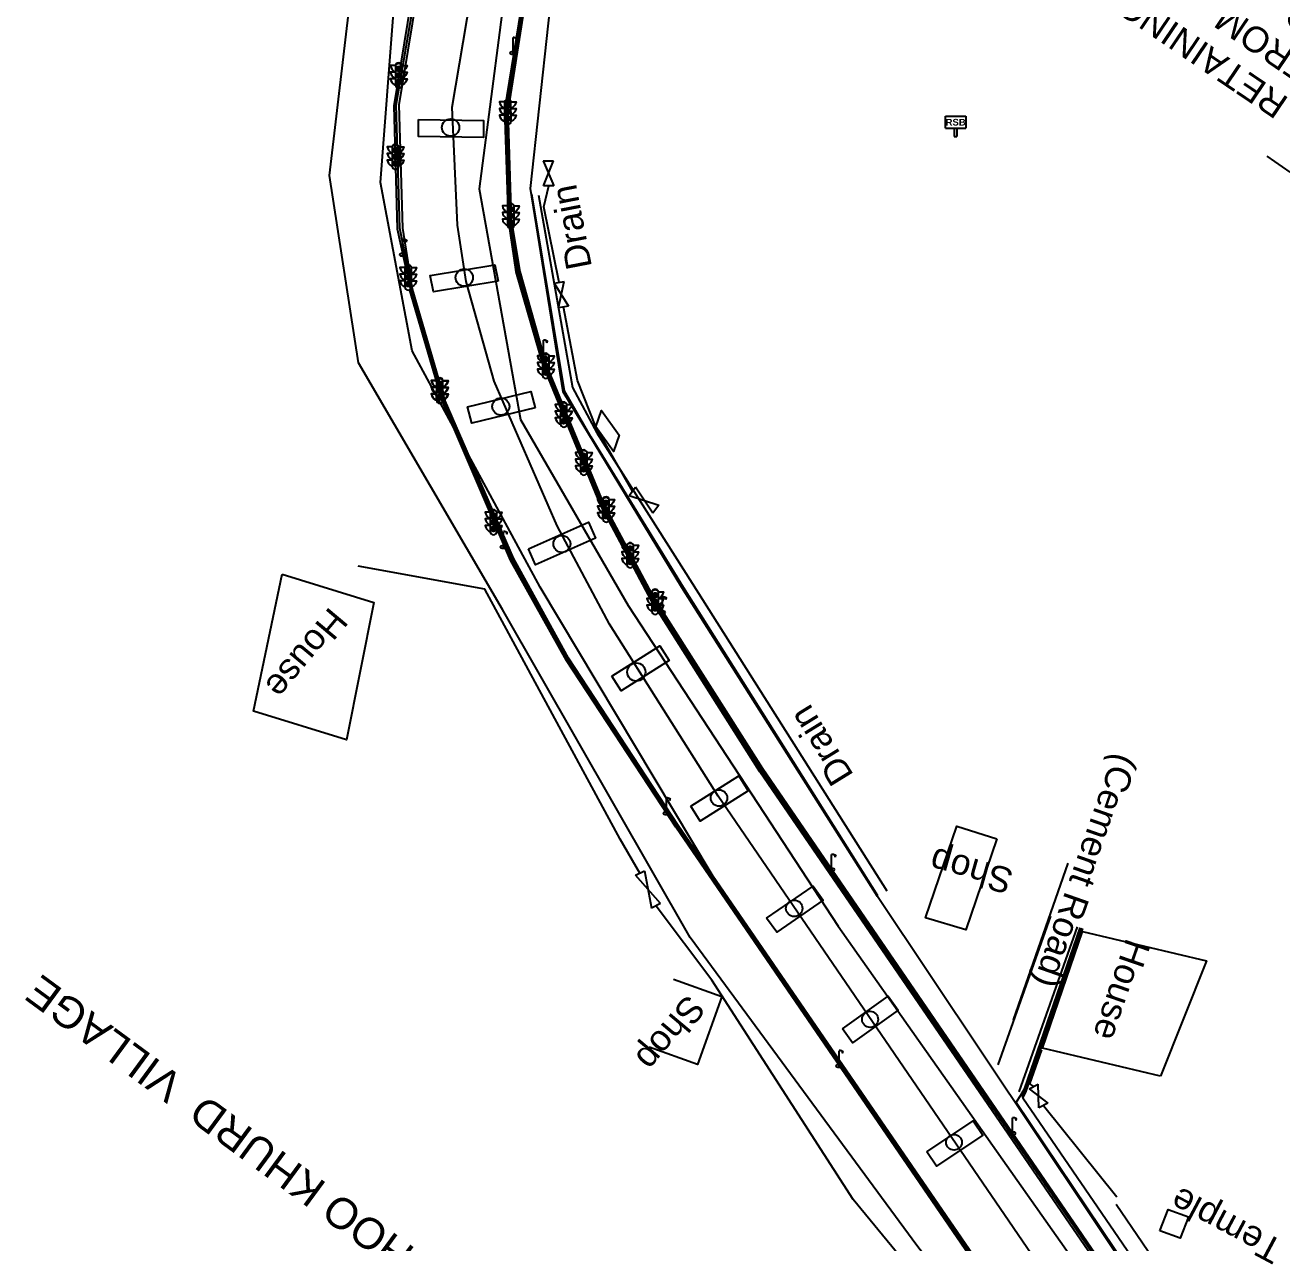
# Model space of a CAD drawing. Header units: metres. Extents: x 644418 to 1306172, y 3366650 to 6747308.
# Drawn here: x 661191 to 661313.6, y 3367580.5 to 3367699.3 of the extents above; entities that cross this region are included whole.
import ezdxf
from ezdxf.enums import TextEntityAlignment as Align

# ---------------------------------------------------------------- set-up
doc = ezdxf.new("R2010")
doc.units = ezdxf.units.M
doc.header["$MEASUREMENT"] = 0
for name, color, linetype in [('BRIDGE_PARAPET', 7, 'Continuous'), ('COMMERCIAL_BLD_PUC', 251, 'Continuous'), ('COMPOUND_WALL', 251, 'Continuous'), ('DRAIN_BOTTOM', 5, 'Continuous'), ('DRAIN_TOP', 5, 'Continuous'), ('Gate', 251, 'Continuous'), ('GRILL', 251, 'Continuous'), ('LAMP_POST', 7, 'Continuous'), ('NAME_BOARD', 251, 'Continuous'), ('PIER_OR_ABUTMENT', 7, 'Continuous'), ('RELIGIOUS_PLACE', 251, 'Continuous'), ('RESIDENTIAL_BL_PUC', 251, 'Continuous'), ('RESIDENTIAL_BL_SEMI', 251, 'Continuous'), ('Sign Board', 251, 'Continuous'), ('SIGNAL_POST', 8, 'Continuous'), ('SUB_ROAD_CENTRE', 34, 'Continuous'), ('SUB_ROAD_EDGE', 34, 'Continuous'), ('TOPO_GATE', 251, 'Continuous'), ('TOPO_TEXT', 251, 'Continuous'), ('Village Name', 7, 'Continuous')]:
    doc.layers.add(name, color=color, linetype=linetype)
doc.layers.add('PROPOSED RETAINING WALL', color=154, linetype='Continuous', lineweight=30)
doc.styles.add('NB', font='swissbo.ttf', dxfattribs={"height": 1.5})
doc.styles.get("Standard").update_dxf_attribs({"font": 'arial.ttf'})
doc.styles.add('Vill txt', font='arial.ttf', dxfattribs={"height": 3})
doc.dimstyles.new('ISO-25', dxfattribs={"dimtxt": 2.5, "dimasz": 2.5, "dimexe": 1.25, "dimexo": 0.625, "dimtad": 1, "dimtxsty": 'Standard', "dimcen": 2.5, "dimadec": 0, "dimazin": 0, "dimtfac": 1, "dimtmove": 0, "dimatfit": 3, "dimfxl": 1, "dimarcsym": 0})

# ---------------------------------------------------------------- blocks, each defined once
blk = doc.blocks.new('GT')
at = {"layer": 'Gate'}
for p, q in [((-0.5, -0.5), (-0.5, 0.5)), ((-0.5, 0.5), (0.5, -0.5)), ((0.5, 0.5), (0.5, -0.5))]:
    blk.add_line(p, q, dxfattribs=at)
blk.add_lwpolyline([(0.5, 0.5), (-0.5, -0.5)], dxfattribs=at)
blk = doc.blocks.new('LP')
for points in [[(0, 0), (0, 1.5)], [(0.25, 1.35), (0.44, 1.35)]]:
    blk.add_lwpolyline(points)
for centre, radius, start, end in [((0.07, 0.99), 0.519, 57.6425, 97.3165), ((0.34, 1.33), 0.094, 11.7012, 168.0476)]:
    blk.add_arc(centre, radius, start, end)
blk.add_ellipse((0.35, 1.36), major_axis=(0.0017, 0.0438), ratio=0.461056, start_param=1.74022, end_param=4.575836)
at = {"extrusion": (0, 0, -1)}
blk.add_ellipse((0, 0.01), major_axis=(0.308, 0), ratio=0.400495, dxfattribs=at)
blk = doc.blocks.new('RSB')
at = {"layer": 'Sign Board'}
for p, q in [((-0.98, 0.82), (-0.98, 1.98)), ((-0.98, 1.98), (0.98, 1.98)), ((0.98, 1.98), (0.98, 0.82)), ((-0.98, 0.82), (0.98, 0.82)), ((-0.13, 0.82), (-0.13, 0)), ((-0.13, 0), (0.13, 0)), ((0.13, 0.82), (0.13, 0))]:
    blk.add_line(p, q, dxfattribs=at)
at = {"layer": 'Sign Board', "style": 'NB', "width": 1.025371}
blk.add_text('RSB', height=0.65, dxfattribs=at).set_placement((0, 1.4), align=Align.MIDDLE)
blk = doc.blocks.new('SIG')
for color, points in [(1, [(-0.22, 0.42, 0.180295), (-0.01, 0.33, -0.00255), (0.01, 0.33, -0.00255), (0.02, 0.33, 0.180295), (0.23, 0.42, -0.002654), (0.25, 0.44, 0.184495), (0.33, 0.65, 1.000001), (-0.32, 0.65, 0.184495), (-0.24, 0.44, -0.002654)]), (2, [(0.23, -0.23, -0.002654), (0.25, -0.21, 0.184495), (0.33, 0.01, 1.000001), (-0.32, 0.01, 0.184495), (-0.24, -0.21, -0.002654), (-0.22, -0.23, 0.180295), (-0.01, -0.32, -0.00255), (0.01, -0.32, -0.00255), (0.02, -0.32, 0.180295)]), (3, [(0.23, -0.88, -0.002654), (0.25, -0.86, 0.184495), (0.33, -0.64, 1.000001), (-0.32, -0.64, 0.184495), (-0.24, -0.86, -0.002654), (-0.22, -0.88, 0.395599)])]:
    blk.add_hatch(color=color).paths.add_polyline_path(points)
for p, q in [((-0.31, 0.98), (-0.32, -0.9)), ((0.33, -0.9), (0.32, 0.98))]:
    blk.add_line(p, q)
for points in [[(-0.31, 0.98), (-0.81, 0.98, 0.198758), (-0.42, 0.41, 0.003814), (-0.31, 0.39, 0.003814)], [(-0.31, 0.33), (-0.81, 0.33, 0.198758), (-0.42, -0.23, 0.003727), (-0.32, -0.26, 0.003727)], [(0.32, 0.98), (0.82, 0.98, -0.198758), (0.44, 0.41, -0.003814), (0.32, 0.39, -0.003814)], [(0.32, 0.33), (0.82, 0.33, -0.198758), (0.44, -0.23, -0.003727), (0.33, -0.26, -0.003727)], [(-0.32, -0.32), (-0.81, -0.32, 0.198758), (-0.42, -0.88, 0.003639), (-0.32, -0.9)], [(0.33, -0.32), (0.82, -0.32, -0.198758), (0.44, -0.88, -0.003639), (0.33, -0.9)]]:
    blk.add_lwpolyline(points, format="xyb")
for centre, radius, start, end in [((0.01, 0.91), 0.324, 12.4049, 167.5951), ((0.01, 0.81), 0.357, 27.7578, 152.2422), ((0.01, -0.9), 0.324, 181.4572, 358.5428)]:
    blk.add_arc(centre, radius, start, end)

msp = doc.modelspace()

# ---------------------------------------------------------------- linework, layer by layer
at = {"layer": 'BRIDGE_PARAPET', "linetype": 'Continuous'}
for points in [[(661393.634, 3367955.718, 277.752), (661362.19, 3367910.569, 279.541), (661331.305, 3367866.073, 281.358), (661317.799, 3367846.869, 281.744), (661316.599, 3367845.024, 281.838), (661288.314, 3367804.445, 281.913), (661284.716, 3367799.18, 281.919), (661258.579, 3367761.511, 281.794), (661247.045, 3367744.448, 281.614), (661238.994, 3367730.801, 281.196), (661233.755, 3367720.339, 280.903), (661229.66, 3367707.682, 280.622), (661226.979, 3367691.404, 280.112), (661227.308, 3367679.408, 279.746), (661228.623, 3367673.46, 279.563), (661231.834, 3367662.536, 279.174), (661238.475, 3367647.123, 278.543), (661243.869, 3367637.373, 278.109), (661254.542, 3367621.073, 277.414), (661285.184, 3367576.397, 275.581)], [(661285.3051, 3367576.5252, 275.584), (661254.6631, 3367621.2012, 277.417), (661243.9901, 3367637.5012, 278.112), (661238.5961, 3367647.2512, 278.546), (661231.9551, 3367662.6642, 279.177), (661228.7441, 3367673.5882, 279.566), (661227.57, 3367679.445, 279.733), (661227.22, 3367691.452, 280.123), (661229.966, 3367707.624, 280.618), (661234.012, 3367720.29, 280.919), (661239.17, 3367730.628, 281.193), (661247.28, 3367744.309, 281.644), (661258.733, 3367761.395, 281.797), (661284.976, 3367798.97, 281.907), (661288.593, 3367804.363, 281.91), (661316.736, 3367844.864, 281.844), (661318.014, 3367846.68, 281.741), (661331.484, 3367865.892, 281.363), (661362.412, 3367910.412, 279.534), (661393.896, 3367955.604, 277.745)], [(661402.44, 3367950.403, 277.68), (661370.986, 3367905.191, 279.556), (661339.861, 3367860.564, 281.34), (661324.108, 3367837.765, 281.858), (661303.929, 3367808.824, 281.91), (661296.109, 3367797.41, 281.935), (661266.985, 3367755.747, 281.951), (661255.8565, 3367738.9405, 281.547), (661248.7465, 3367726.8715, 281.093), (661243.8168, 3367716.608, 280.685), (661240.1338, 3367704.873, 280.21), (661237.9108, 3367690.825, 279.62), (661238.2068, 3367680.176, 279.257), (661239.0428, 3367675.175, 279.122), (661241.6438, 3367666.026, 278.836), (661247.2762, 3367652.4159, 278.4116), (661252.1499, 3367643.2257, 278.0291), (661262.7949, 3367626.5368, 277.364), (661314.433, 3367551.392, 274.247), (661330.948, 3367527.324, 273.413), (661356.6081, 3367489.5921, 271.993), (661390.365, 3367440.158, 270.289), (661406.95, 3367415.797, 269.378), (661407.0561, 3367415.8794, 269.392)], [(661407.0561, 3367415.8794, 269.392), (661390.548, 3367440.318, 270.275), (661356.754, 3367489.706, 271.996), (661331.0691, 3367527.4522, 273.416), (661314.5541, 3367551.5202, 274.25), (661262.916, 3367626.665, 277.367), (661252.297, 3367643.307, 278.03), (661247.425, 3367652.48, 278.412), (661241.79, 3367666.069, 278.836), (661239.189, 3367675.218, 279.122), (661238.353, 3367680.219, 279.257), (661238.057, 3367690.868, 279.62), (661240.28, 3367704.916, 280.21), (661243.963, 3367716.651, 280.685), (661248.874, 3367726.78, 281.09), (661255.984, 3367738.849, 281.544), (661267.158, 3367755.549, 281.779), (661296.416, 3367797.228, 281.935), (661304.188, 3367808.671, 281.872), (661324.349, 3367837.714, 281.75), (661340.164, 3367860.44, 281.346), (661371.204, 3367905.088, 279.559), (661402.571, 3367950.347, 277.679)]]:
    msp.add_polyline3d(points, dxfattribs=at)
at = {"layer": 'COMMERCIAL_BLD_PUC', "linetype": 'Continuous'}
msp.add_polyline3d([(661285.777, 3367619.907, 270.943), (661282.749, 3367611.011, 271.831), (661278.835, 3367612.191, 270.674), (661281.8765, 3367621.1266, 270.674)], close=True, dxfattribs=at)
msp.add_polyline3d([(661254.2698, 3367606.1947, 269.896), (661258.9771, 3367604.509, 269.896), (661256.604, 3367597.882, 268.958), (661251.8967, 3367599.5677, 268.958)], dxfattribs=at)
at = {"layer": 'COMPOUND_WALL', "linetype": 'Continuous'}
for points in [[(661243.126, 3367674.162, 269.702), (661241.611, 3367681.539, 269.472), (661242.101, 3367683.588, 270.056)], [(661250.247, 3367653.794, 269.922), (661246.689, 3367660.089, 269.922), (661244.885, 3367664.589, 269.731), (661243.547, 3367671.798, 269.711)], [(661250.987, 3367616.553, 268.022), (661249.058, 3367619.86, 269.328), (661235.876, 3367644.234, 269.527), (661223.519, 3367646.504, 269.102)], [(661292.72, 3367617.524, 268.72), (661287.369, 3367602.244, 269.098)], [(661276.29, 3367579.226, 268.051), (661271.793, 3367584.723, 267.817), (661258.013, 3367606.107, 268.397), (661252.582, 3367613.339, 268.072)], [(661289.392, 3367595.742, 269.162), (661289.013, 3367595.99, 269.409), (661290.162, 3367599.3, 269.316)], [(661290.323, 3367593.885, 269.32), (661297.497, 3367584.984, 269.393)], [(661297.417, 3367584.258, 269.386), (661302.55, 3367576.708, 269.103)]]:
    msp.add_polyline3d(points, dxfattribs=at)
at = {"layer": 'DRAIN_BOTTOM', "linetype": 'Continuous'}
for points in [[(661288.192, 3367594.825, 267.586), (661288.4714, 3367595.3549, 267.55), (661293.994, 3367611.202, 267.587)], [(661294.08, 3367611.17, 267.59), (661288.5601, 3367595.24, 267.559), (661288.2714, 3367594.6801, 267.565)]]:
    msp.add_polyline3d(points, dxfattribs=at)
at = {"layer": 'DRAIN_TOP', "linetype": 'Continuous'}
for points in [[(661274.193, 3367614.317, 268.283), (661255.239, 3367644.415, 268.561), (661246.2176, 3367659.0682, 268.57), (661243.629, 3367663.578, 268.58), (661240.4319, 3367682.8051, 268.663)], [(661241.083, 3367682.664, 268.642), (661244.416, 3367663.908, 268.591), (661246.781, 3367659.488, 268.556), (661256.086, 3367644.817, 268.576), (661275.055, 3367614.832, 268.288)], [(661293.884, 3367611.206, 267.705), (661288.45, 3367595.464, 267.897), (661288.095, 3367594.857, 267.892), (661287.6783, 3367594.1913, 267.968), (661300.113, 3367575.671, 267.845)], [(661300.886, 3367576.21, 267.842), (661288.315, 3367594.589, 267.91), (661288.656, 3367595.295, 267.91), (661294.157, 3367611.147, 267.742)]]:
    msp.add_polyline3d(points, dxfattribs=at)
at = {"layer": 'GRILL', "linetype": 'Continuous'}
for points in [[(661390.678, 3367440.293, 270.276), (661356.804, 3367489.773, 271.998), (661331.052, 3367527.333, 273.398), (661314.459, 3367551.433, 274.241), (661293.673, 3367581.894, 275.485), (661262.978, 3367626.706, 277.368), (661252.396, 3367643.333, 278.03), (661247.471, 3367652.56, 278.411), (661241.864, 3367666.119, 278.846), (661239.297, 3367675.24, 279.124), (661238.467, 3367680.277, 279.259), (661238.146, 3367690.853, 279.618), (661240.357, 3367704.906, 280.208), (661244.064, 3367716.582, 280.687), (661248.986, 3367726.731, 281.097), (661256.072, 3367738.774, 281.531), (661266.889, 3367755.466, 281.789), (661285.165, 3367778.523, 282.081), (661290.898, 3367786.849, 282.107)], [(661322.617, 3367521.577, 273.404), (661306.14, 3367545.591, 274.324), (661285.092, 3367576.314, 275.578), (661254.478, 3367621.021, 277.413), (661243.82, 3367637.288, 278.11), (661238.382, 3367647.062, 278.55), (661231.733, 3367662.54, 279.181), (661228.56, 3367673.422, 279.57)]]:
    msp.add_polyline3d(points, dxfattribs=at)
at = {"layer": 'PIER_OR_ABUTMENT', "linetype": 'Continuous'}
for points in [[(661229.384, 3367690.062, 277.518), (661235.738, 3367689.974, 277.506), (661235.746, 3367688.295, 277.485), (661229.392, 3367688.383, 277.485)], [(661237.167, 3367674.302, 277.011), (661230.857, 3367673.247, 277.031), (661230.545, 3367674.833, 277.022), (661236.855, 3367675.888, 277.022)], [(661240.763, 3367661.932, 276.63), (661234.587, 3367660.436, 276.707), (661234.159, 3367662.033, 276.771), (661240.3355, 3367663.5291, 276.771)], [(661240.115, 3367648.165, 276.159), (661245.966, 3367650.777, 276.187), (661246.655, 3367649.227, 276.155), (661240.8039, 3367646.615, 276.155)], [(661248.249, 3367635.774, 276.354), (661252.914, 3367638.733, 276.363), (661253.824, 3367637.278, 276.342), (661249.159, 3367634.319, 276.342)], [(661255.955, 3367623.084, 275.222), (661260.62, 3367626.043, 275.231), (661261.53, 3367624.588, 275.21), (661256.865, 3367621.629, 275.21)], [(661263.326, 3367612.17, 274.787), (661267.864, 3367615.279, 274.819), (661268.863, 3367613.903, 274.775), (661264.3249, 3367610.7939, 274.775)], [(661270.73, 3367601.349, 274.281), (661275.189, 3367604.54, 274.254), (661276.173, 3367603.176, 274.243), (661271.7139, 3367599.985, 274.243)], [(661278.975, 3367589.35, 273.809), (661283.469, 3367592.4, 273.819), (661284.412, 3367590.998, 273.816), (661279.918, 3367587.948, 273.816)]]:
    msp.add_polyline3d(points, close=True, dxfattribs=at)
for centre, radius in [((661232.531, 3367689.2765, 269.129), 0.8447), ((661233.8605, 3367674.6425, 269.226), 0.8479), ((661237.426, 3367662.0625, 269.199), 0.8352), ((661243.382, 3367648.6635, 269.023), 0.8266), ((661250.6295, 3367636.1645, 268.546), 0.8867), ((661258.6995, 3367623.8785, 268.603), 0.8026), ((661266.0285, 3367613.11, 269.399), 0.8026), ((661273.4275, 3367602.2805, 271.287), 0.7863), ((661281.613, 3367590.291, 271.908), 0.7655)]:
    msp.add_circle(centre, radius, dxfattribs=at)
at = {"layer": 'RELIGIOUS_PLACE', "linetype": 'Continuous'}
msp.add_polyline3d([(661301.692, 3367581.652, 269.805), (661302.507, 3367583.729, 269.802), (661304.472, 3367583.033, 270.354), (661303.657, 3367580.956, 270.354)], close=True, dxfattribs=at)
at = {"layer": 'RESIDENTIAL_BL_PUC', "linetype": 'Continuous'}
for points in [[(661216.113, 3367645.71, 271.202), (661225.044, 3367642.941, 269.513), (661222.385, 3367629.537, 269.464), (661213.3095, 3367632.3508, 269.464)], [(661301.739, 3367596.75, 273.285), (661290.226, 3367599.477, 269.512), (661294.146, 3367610.867, 269.168), (661306.2302, 3367608.0047, 269.168)]]:
    msp.add_polyline3d(points, close=True, dxfattribs=at)
at = {"layer": 'RESIDENTIAL_BL_SEMI', "linetype": 'Continuous'}
msp.add_polyline3d([(661246.689, 3367660.089, 269.922), (661247.239, 3367661.674, 269.891), (661248.947, 3367659.267, 270.521), (661248.3969, 3367657.6817, 270.521)], close=True, dxfattribs=at)
at = {"layer": 'SUB_ROAD_CENTRE', "linetype": 'Continuous'}
msp.add_polyline3d([(661403.05, 3367412.92, 268.555), (661385.601, 3367438.353, 269.534), (661352.437, 3367486.964, 271.293), (661327.003, 3367524.131, 272.658), (661310.255, 3367548.689, 273.524), (661289.135, 3367579.401, 274.793), (661258.601, 3367624.049, 276.618), (661248.026, 3367640.817, 277.255), (661242.915, 3367650.423, 277.622), (661236.774, 3367664.518, 278.167), (661234.052, 3367674.26, 278.524), (661233.21, 3367679.764, 278.653), (661232.692, 3367691.265, 279.023), (661235.203, 3367706.291, 279.541), (661239.146, 3367718.232, 279.93), (661243.878, 3367728.553, 280.286), (661251.765, 3367741.689, 280.776), (661262.56, 3367758.952, 281.024), (661292.38, 3367801.506, 281.042), (661322.112, 3367843.754, 281.02), (661335.63, 3367863.232, 280.566), (661366.69, 3367907.864, 278.798), (661398.18, 3367953.049, 276.986)], dxfattribs=at)
at = {"layer": 'SUB_ROAD_EDGE', "linetype": 'Continuous'}
for points in [[(661399.166, 3367410.158, 268.441), (661381.752, 3367435.982, 269.461), (661348.857, 3367484.068, 271.189), (661322.768, 3367521.94, 272.61), (661306.424, 3367545.734, 273.447), (661285.329, 3367576.576, 274.698), (661254.711, 3367621.193, 276.524), (661244.038, 3367637.523, 277.245), (661238.651, 3367647.258, 277.659), (661232.003, 3367662.629, 278.262), (661228.815, 3367673.506, 278.663), (661227.857, 3367679.472, 278.851), (661227.509, 3367691.475, 279.239), (661230.147, 3367707.518, 279.744), (661234.183, 3367720.075, 280.049), (661239.355, 3367730.567, 280.326), (661247.521, 3367744.184, 280.73), (661259.057, 3367761.372, 280.942), (661288.83, 3367804.208, 280.993), (661318.273, 3367846.513, 280.85), (661331.647, 3367865.7, 280.483), (661362.629, 3367910.249, 278.709), (661394.116, 3367955.542, 276.827)], [(661406.847, 3367415.72, 268.432), (661390.088, 3367440.433, 269.4), (661356.573, 3367489.59, 271.132), (661330.821, 3367527.2, 272.587), (661314.206, 3367551.36, 273.453), (661293.252, 3367581.791, 274.667), (661262.691, 3367626.436, 276.517), (661252.099, 3367643.101, 277.169), (661247.148, 3367652.486, 277.546), (661241.543, 3367666.081, 278.025), (661238.927, 3367675.212, 278.292), (661238.178, 3367680.299, 278.405), (661237.803, 3367690.987, 278.788), (661240.087, 3367705.011, 279.369), (661243.812, 3367716.745, 279.817), (661248.716, 3367726.894, 280.218), (661255.86, 3367739.06, 280.69), (661266.798, 3367755.911, 280.995), (661295.818, 3367797.648, 281.015), (661325.202, 3367839.924, 280.896), (661339.565, 3367860.525, 280.513), (661370.64, 3367905.258, 278.723), (661402.198, 3367950.483, 276.819)], [(661396.091, 3367407.425, 268.065), (661367.069, 3367449.905, 268.09), (661344.516, 3367482.002, 267.864), (661341.615, 3367486.365, 267.86), (661324.333, 3367512.304, 267.816), (661315.956, 3367524.543, 267.662), (661299.143, 3367551.037, 267.888), (661290.486, 3367563.935, 267.914), (661277.976, 3367580.236, 267.917), (661255.884, 3367610.271, 268.282), (661237.585, 3367642.255, 268.534), (661223.545, 3367666.337, 268.738), (661220.711, 3367684.608, 268.804), (661222.84, 3367702.53, 268.946), (661224.589, 3367711.57, 269.067), (661240.872, 3367746.721, 269.3), (661243.525, 3367751.028, 269.207)], [(661398.649, 3367409.821, 268.134), (661369.787, 3367452.162, 268.19), (661344.531, 3367488.728, 267.996), (661326.93, 3367514.379, 267.856), (661301.293, 3367552.592, 267.939), (661280.846, 3367582.764, 267.884), (661259.832, 3367613.404, 268.125), (661241.261, 3367644.439, 268.481), (661228.784, 3367667.508, 268.638), (661225.699, 3367683.907, 268.755), (661227.002, 3367700.862, 268.878), (661229.821, 3367710.434, 268.955), (661244.739, 3367743.404, 269.168), (661247.996, 3367747.332, 269.258), (661253.355, 3367746.261, 269.337)], [(661253.355, 3367746.261, 269.337), (661254.564, 3367743.072, 269.294), (661251.098, 3367737.233, 269.319), (661238.469, 3367707.57, 269.111), (661235.303, 3367683.302, 268.852), (661239.343, 3367660.804, 268.626), (661249.83, 3367642.639, 268.4), (661270.306, 3367611.359, 268.12), (661297.405, 3367572.936, 267.755), (661303.248, 3367564.596, 267.856), (661311.427, 3367556.596, 267.734), (661316.973, 3367548.916, 267.711), (661345.901, 3367505.821, 267.86), (661371.637, 3367468.169, 268.095), (661396.721, 3367431.121, 268.1), (661407.102, 3367415.891, 268.112)], [(661409.905, 3367417.524, 267.982), (661399.448, 3367433.17, 268.064), (661373.952, 3367470.334, 268.049), (661349.821, 3367506.488, 267.822), (661348.85, 3367507.632, 267.825), (661347.363, 3367510.157, 267.84), (661332.39, 3367529.808, 267.831), (661324.433, 3367542.559, 267.786), (661321.158, 3367547.563, 267.808), (661319.516, 3367550.072, 267.836), (661313.972, 3367558.418, 267.806), (661306.546, 3367567.183, 267.858), (661299.923, 3367575.66, 267.74), (661274.167, 3367614.255, 268.01), (661255.074, 3367644.406, 268.377), (661243.514, 3367663.502, 268.58), (661240.327, 3367683.339, 268.636), (661242.958, 3367707.542, 268.984)], [(661285.933, 3367597.863, 268.023), (661291.04, 3367612.351, 267.827)], [(661287.969, 3367595.224, 267.946), (661293.665, 3367611.293, 267.715)]]:
    msp.add_polyline3d(points, dxfattribs=at)

# ---------------------------------------------------------------- block references
at = {"layer": 'LAMP_POST', "linetype": 'Continuous'}
for p in [(661238.612, 3367696.542, 280.982), (661227.857, 3367676.848, 280.203), (661241.571, 3367667.023, 278.894), (661237.674, 3367648.353, 280.252), (661253.174, 3367641.984, 278.007), (661253.566, 3367622.369, 277.497), (661269.674, 3367616.863, 276.971), (661270.403, 3367597.728, 276.437), (661287.313, 3367591.171, 275.876)]:
    msp.add_blockref('LP', p, dxfattribs=at)
at = {"layer": 'NAME_BOARD'}
msp.add_blockref('RSB', (661281.7732, 3367688.3926), dxfattribs=at)
at = {"layer": 'SIGNAL_POST', "linetype": 'Continuous'}
for p in [(661227.458, 3367694.344, 280.557), (661238.095, 3367690.793, 279.724), (661227.147, 3367686.411, 280.288), (661238.389, 3367680.64, 279.692), (661228.382, 3367674.643, 279.955), (661241.803, 3367666.017, 279.435), (661231.455, 3367663.618, 279.622), (661231.458, 3367663.593, 279.645), (661243.545, 3367661.267, 279.158), (661245.508, 3367656.588, 278.977), (661247.673, 3367652.013, 278.811), (661236.703, 3367650.761, 279.108), (661250.025, 3367647.546, 278.62), (661252.466, 3367643.004, 278.374)]:
    msp.add_blockref('SIG', p, dxfattribs=at)
at = {"layer": 'TOPO_GATE'}
for p, xscale, zscale, rotation in [((661242.0755, 3367684.8055), 2.435534027738035, 2.435534027738035, 91), ((661243.3315, 3367672.9735), 2.42863953729137, 2.42863953729137, 99.99999999999987), ((661251.39, 3367652.917), 2.88137328349988, 2.88137328349988, 143), ((661251.777, 3367614.961), 3.554469862320532, 3.554469862320532, 296), ((661289.8575, 3367594.813), 2.078202348599658, 2.078202348599658, 117)]:
    msp.add_blockref('GT', p, dxfattribs=dict(at, xscale=xscale, zscale=zscale, rotation=rotation))

# ---------------------------------------------------------------- texts
at = {"layer": 'PROPOSED RETAINING WALL', "insert": (661310.627, 3367686.5553, 278.653), "char_height": 2.5, "width": 32.412449, "attachment_point": 1, "rotation": 145.9116}
msp.add_mtext('\\PRETAINING WALL \\PFROM 279439.653m \\PTO 279529.724m ', dxfattribs=at)
at = {"layer": 'SUB_ROAD_EDGE', "color": 8, "linetype": 'Continuous'}
msp.add_text('(Cement Road)', height=2.5, rotation=250.699933, dxfattribs=at).set_placement((661297.2323, 3367628.4278))
at = {"layer": 'TOPO_TEXT'}
for s, rotation, p in [('Drain', 100.961457, (661246.3211, 3367675.6864)), ('House', 230, (661220.7655, 3367642.6255)), ('Drain', 121.689461, (661271.8858, 3367626.0919)), ('Shop', 164.173078, (661287.563, 3367616.8555)), ('House', 251.008507, (661298.4317, 3367610.316)), ('Shop', 230, (661255.6348, 3367604.8533)), ('Temple', 151.953716, (661313.8837, 3367580.5497))]:
    msp.add_text(s, height=2.5, rotation=rotation, dxfattribs=at).set_placement(p)
at = {"layer": 'Village Name', "style": 'Vill txt'}
msp.add_text('SHAMBHOO KHURD  VILLAGE', height=3, rotation=143.672966, dxfattribs=at).set_placement((661241.1938, 3367571.0458))

# ---------------------------------------------------------------- leaders
at = {"layer": 'PROPOSED RETAINING WALL', "linetype": 'Continuous', "lineweight": 0, "ltscale": 5}
msp.add_leader([(661337.1713, 3367712.3428, 278.653), (661314.3828, 3367684.912, 278.653), (661312.1392, 3367686.491, 278.653)], dimstyle='ISO-25', override={"dimtxt": 3, "dimtad": 0, "dimdec": 3, "dimzin": 2, "dimtdec": 3}, dxfattribs=at)

doc.saveas('drawing.dxf')
